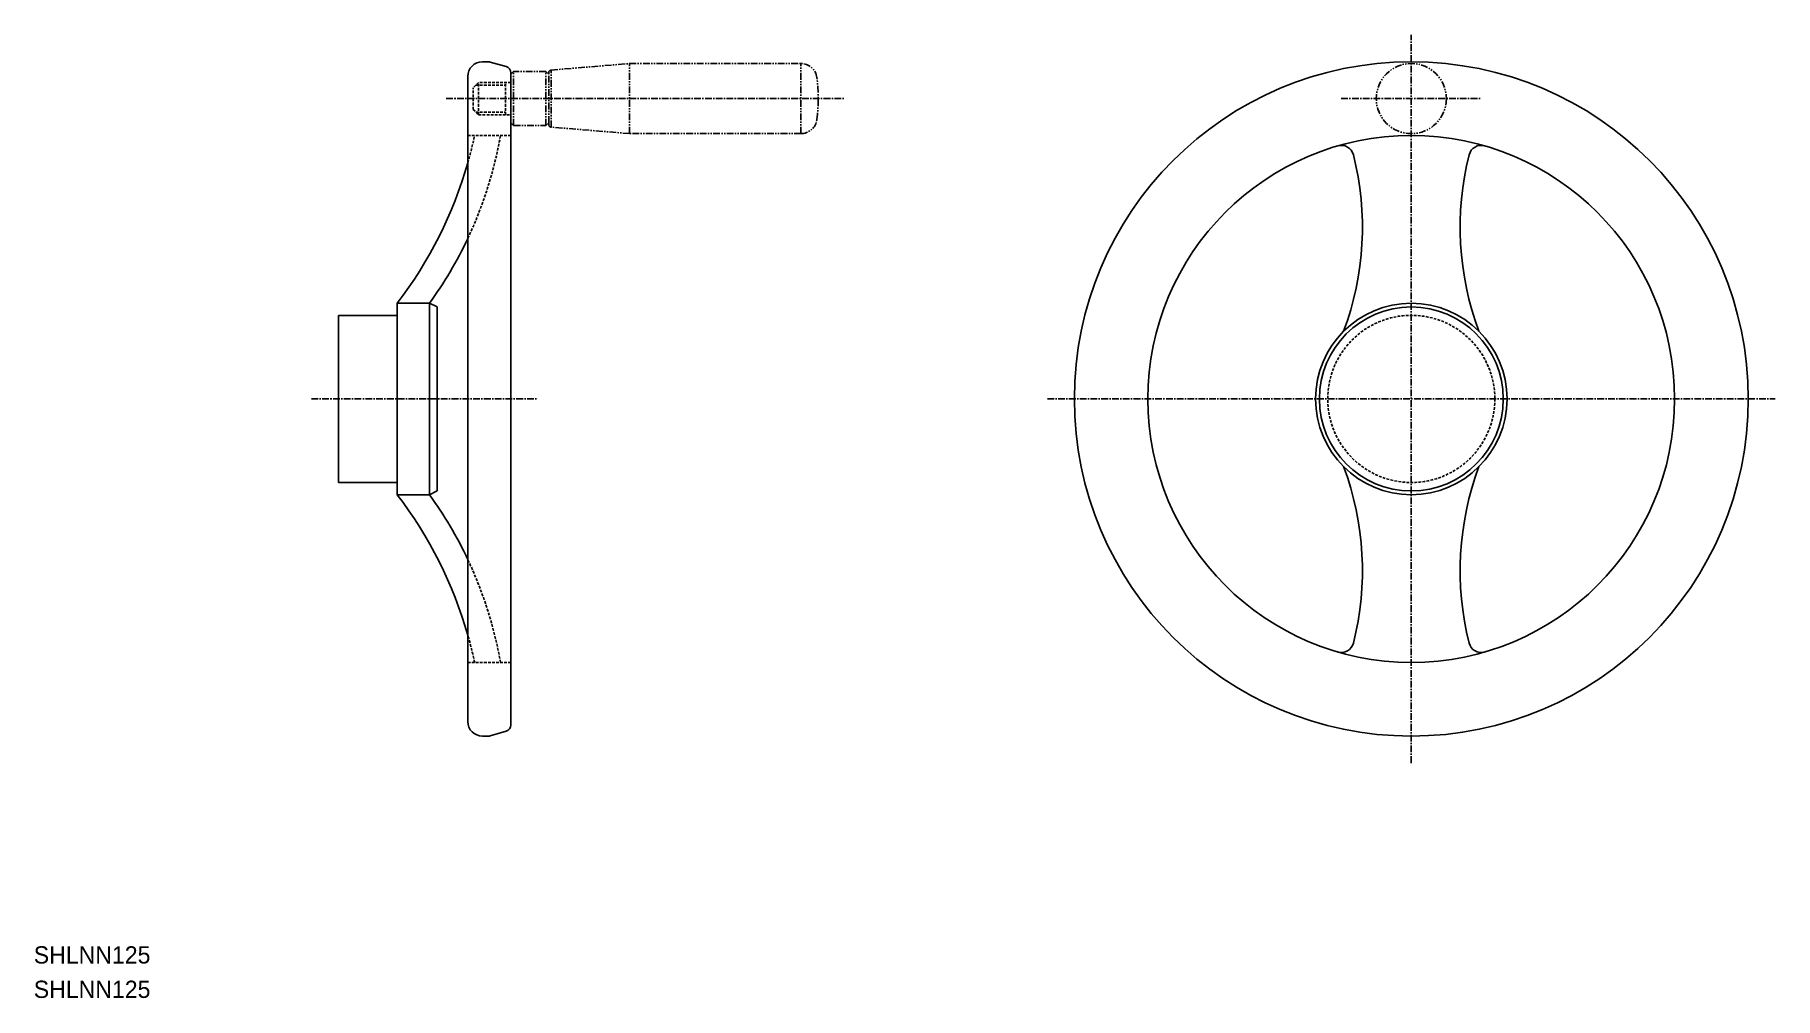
# Model space of a CAD drawing. Extents: x 0 to 323, y 0 to 179.
import ezdxf

# ---------------------------------------------------------------- set-up
doc = ezdxf.new("R2010")
doc.units = 0
doc.header["$MEASUREMENT"] = 0
for name, pattern in [('CENTER', [2, 1.25, -0.25, 0.25, -0.25]), ('DASHED', [0.75, 0.5, -0.25]), ('PHANTOM', [2.5, 1.25, -0.25, 0.25, -0.25, 0.25, -0.25])]:
    doc.linetypes.add(name, pattern=pattern)
doc.layers.get('0').update_dxf_attribs({"linetype": 'CONTINUOUS'})
doc.layers.add('CENTER', color=1, linetype='CENTER')

msp = doc.modelspace()

# ---------------------------------------------------------------- linework, layer by layer
at = {"color": 7, "linetype": 'Continuous'}
for p, q in [((83.21, 173.54), (84.37, 173.54)), ((87.65, 172.64), (84.65, 173.5)), ((89.01, 171.72), (88.51, 171.22)), ((88.51, 171.49), (88.51, 50.6)), ((80.51, 170.84), (80.51, 51.24)), ((88.51, 162.22), (89.01, 161.72)), ((56.51, 126.54), (56.51, 95.54)), ((56.51, 126.54), (67.41, 126.54)), ((67.41, 128.79), (67.41, 93.29)), ((67.41, 128.79), (73.41, 128.79)), ((73.41, 128.79), (73.41, 93.29)), ((74.81, 128.09), (73.41, 128.79)), ((74.81, 128.09), (74.81, 93.99)), ((56.51, 95.54), (67.41, 95.54)), ((74.81, 93.99), (73.41, 93.29)), ((67.41, 93.29), (73.41, 93.29)), ((83.21, 48.54), (84.37, 48.54)), ((87.65, 49.44), (84.65, 48.58))]:
    msp.add_line(p, q, dxfattribs=at)
at = {"color": 7, "linetype": 'PHANTOM'}
for p, q in [((95.01, 171.72), (89.01, 171.72)), ((89.01, 161.72), (89.01, 171.72)), ((95.51, 171.22), (95.01, 171.72)), ((95.01, 161.72), (95.01, 171.72)), ((95.51, 171.22), (95.51, 171.51)), ((95.51, 162.22), (95.51, 171.22)), ((95.97, 172), (110.51, 173.22)), ((95.97, 161.43), (95.97, 172)), ((110.51, 173.22), (142.29, 173.22)), ((110.51, 160.22), (110.51, 173.22)), ((142.29, 160.22), (142.29, 173.22)), ((89.01, 161.72), (95.01, 161.72)), ((95.01, 161.72), (95.51, 162.22)), ((95.51, 161.93), (95.51, 162.22)), ((110.51, 160.22), (95.97, 161.43)), ((142.29, 160.22), (110.51, 160.22))]:
    msp.add_line(p, q, dxfattribs=at)
at = {"color": 3, "linetype": 'DASHED'}
for p, q in [((82.51, 169.72), (81.51, 168.72)), ((81.51, 164.72), (81.51, 168.72)), ((82.01, 169.22), (87.51, 169.22)), ((88.51, 169.72), (82.51, 169.72)), ((82.51, 163.72), (82.51, 169.72)), ((87.51, 163.72), (87.51, 169.72)), ((81.51, 164.72), (82.51, 163.72)), ((82.01, 164.22), (87.51, 164.22)), ((82.51, 163.72), (88.51, 163.72)), ((80.51, 159.89), (88.51, 159.89)), ((80.51, 62.19), (88.51, 62.19))]:
    msp.add_line(p, q, dxfattribs=at)
at = {"color": 7, "linetype": 'Continuous'}
for radius in [62.5, 48.85, 17.75, 17.05]:
    msp.add_circle((255.52, 111.04), radius, dxfattribs=at)
at = {"color": 7, "linetype": 'PHANTOM'}
msp.add_circle((255.52, 166.72), 6.5, dxfattribs=at)
at = {"color": 3, "linetype": 'DASHED'}
msp.add_circle((255.52, 111.04), 15.5, dxfattribs=at)
at = {"color": 7, "linetype": 'Continuous'}
for centre, radius, start, end in [((83.21, 170.84), 2.7, 90, 180), ((84.37, 172.54), 1, 73.9601, 90), ((87.31, 171.49), 1.2, 360, 73.9601), ((242.55, 155.75), 2.3, 14.153, 106.1705), ((191.45, 142.86), 55, 339.4889, 14.153), ((319.58, 142.86), 55, 165.847, 200.5111), ((268.48, 155.75), 2.3, 73.8295, 165.847), ((5.33, 176.36), 78.21, 322.5383, 343.9992), ((12.32, 172.98), 75.4, 324.1195, 334.7434), ((191.45, 79.22), 55, 345.847, 20.5111), ((319.58, 79.22), 55, 159.4889, 194.153), ((5.33, 45.72), 78.21, 16.0008, 37.4617), ((12.32, 49.1), 75.4, 25.2566, 35.8805), ((242.55, 66.33), 2.3, 253.8295, 345.847), ((268.48, 66.33), 2.3, 194.153, 286.1705), ((83.21, 51.24), 2.7, 180, 270), ((84.37, 49.54), 1, 270, 286.0399), ((87.31, 50.6), 1.2, 286.0399, 360)]:
    msp.add_arc(centre, radius, start, end, dxfattribs=at)
at = {"color": 7, "linetype": 'PHANTOM'}
for centre, radius, start, end in [((96.01, 171.51), 0.5, 94.7636, 180), ((142.29, 170.22), 3, 7.4482, 90), ((115.51, 166.72), 30, 352.5518, 7.4482), ((96.01, 161.93), 0.5, 180, 265.2364), ((142.29, 163.22), 3, 270, 352.5518)]:
    msp.add_arc(centre, radius, start, end, dxfattribs=at)
at = {"color": 3, "linetype": 'DASHED'}
for centre, radius, start, end in [((5.33, 176.36), 78.21, 343.9992, 347.8434), ((12.32, 172.98), 75.4, 334.7434, 350.0011), ((12.32, 49.1), 75.4, 9.9989, 25.2566), ((5.33, 45.72), 78.21, 12.1566, 16.0008)]:
    msp.add_arc(centre, radius, start, end, dxfattribs=at)
at = {"layer": 'CENTER', "color": 1, "linetype": 'CENTER'}
for p, q in [((255.52, 43.54), (255.52, 178.54)), ((76.51, 166.72), (150.26, 166.72)), ((242.52, 166.72), (268.52, 166.72)), ((51.51, 111.04), (93.51, 111.04)), ((188.02, 111.04), (323.02, 111.04))]:
    msp.add_line(p, q, dxfattribs=at)

# ---------------------------------------------------------------- texts
at = {"color": 7, "linetype": 'Continuous'}
for p in [(0, 6.38), (0, 0)]:
    msp.add_text('SHLNN125', height=3.2, dxfattribs=at).set_placement(p)

doc.saveas('drawing.dxf')
